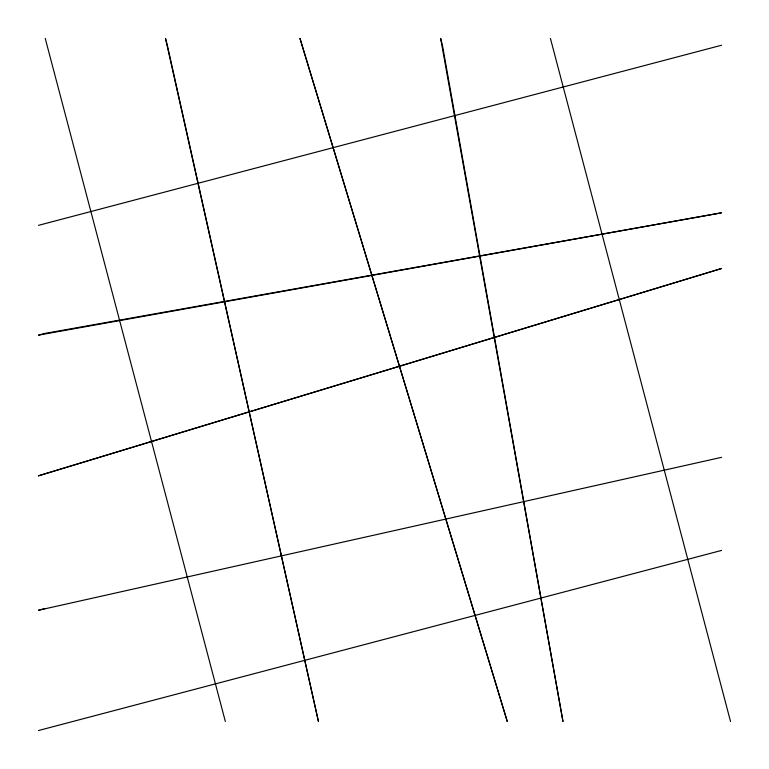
<?xml version="1.0" encoding="UTF-8"?>
<svg xmlns="http://www.w3.org/2000/svg" width="769" height="769" viewBox="0 0 769 769"><rect width="100%" height="100%" fill="white"/><g stroke="black" fill="none" stroke-linecap="round" stroke-linejoin="round"><path stroke-width="1.15" d="M38.45 225.365L721.543 45.246M45.246 608.481L38.45 610.278L721.543 457.344M38.45 730.55L721.543 550.431M550.431 38.45L730.55 721.543M45.246 38.45L225.365 721.543M721.543 268.506L38.45 475.819L721.543 268.506M45.246 333.362L38.45 335.149L721.543 212.811L45.246 333.362M507.29 721.543L299.977 38.45L507.29 721.543M442.435 45.246L440.647 38.45L562.985 721.543L442.435 45.246M167.315 45.246L165.518 38.45L318.453 721.543L167.315 45.246"/></g></svg>
